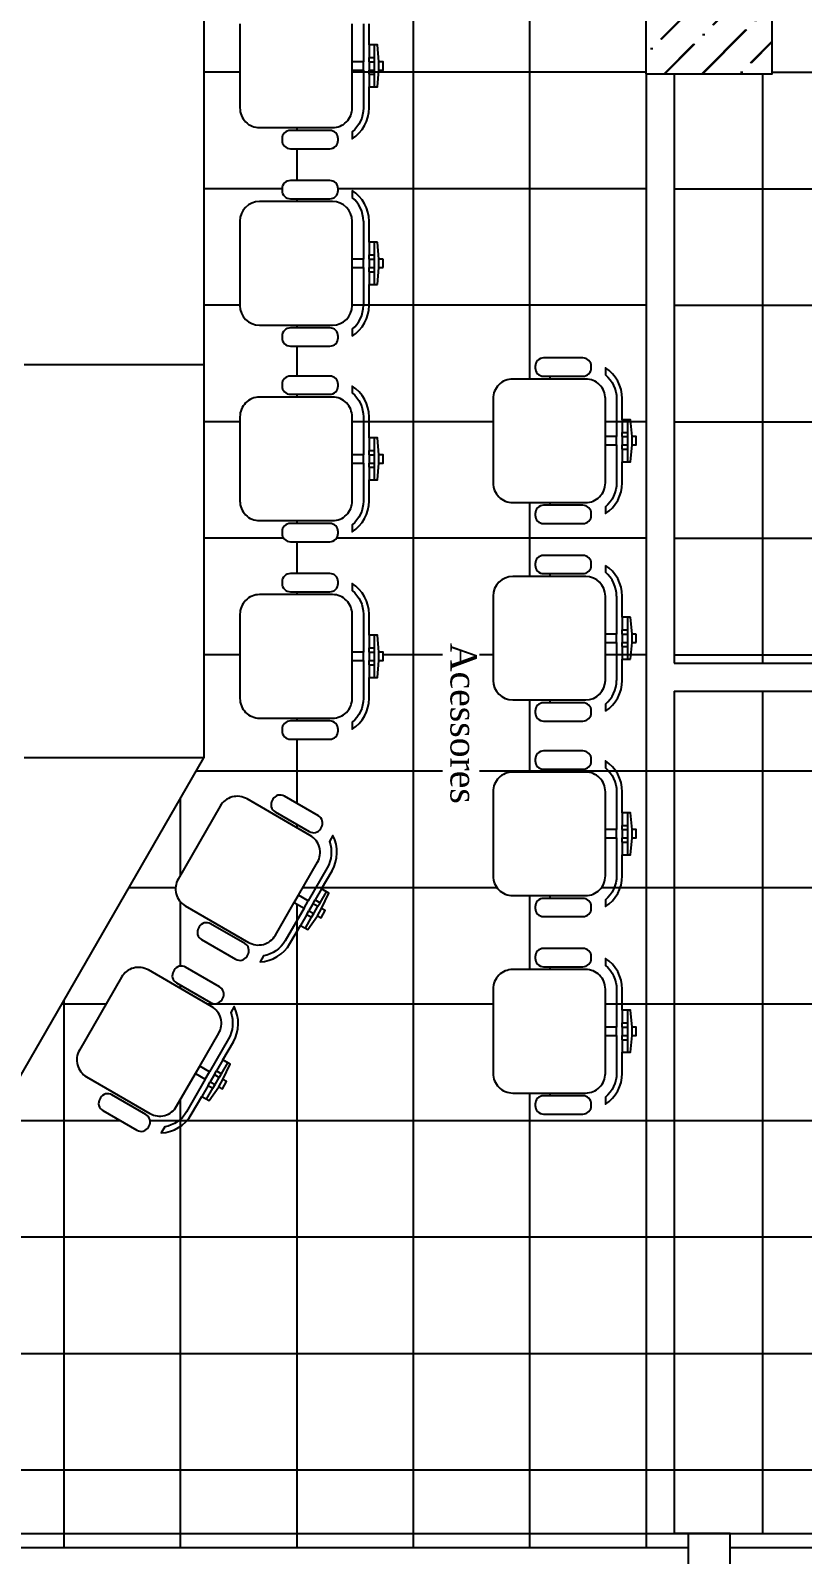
# Model space of a CAD drawing. Extents: x 97.2 to 178.4, y 268.6 to 301.5.
# Drawn here: x 133.76 to 136.51, y 271.95 to 277.38 of the extents above; entities that cross this region are included whole.
import ezdxf

# ---------------------------------------------------------------- set-up
doc = ezdxf.new("R2010")
doc.units = 0
doc.header["$MEASUREMENT"] = 0
for name, color, linetype in [('COTAS', 8, 'CONTINUOUS'), ('JANELA-ESQUADRIAS', 11, 'CONTINUOUS'), ('MOBIL', 7, 'CONTINUOUS'), ('MOBIL-I', 251, 'CONTINUOUS'), ('PAREDE-ALVENARIA', 7, 'CONTINUOUS'), ('PILAR', 5, 'CONTINUOUS'), ('PISOS', 9, 'CONTINUOUS'), ('VIDRO', 4, 'CONTINUOUS')]:
    doc.layers.add(name, color=color, linetype=linetype)
doc.styles.get("Standard").update_dxf_attribs({"font": 'arial.ttf'})

msp = doc.modelspace()

# ---------------------------------------------------------------- hatches: boundary and pattern name
at = {"layer": 'PILAR'}
h = msp.add_hatch(dxfattribs=at)
h.set_pattern_fill('ANSI36', color=256, scale=0.03, style=0)
h.set_pattern_definition([(45, (-0.95489, -10.47902), (0.05051394, 0.185217782), [0.238125, -0.047625, 0, -0.047625])])
h.paths.add_polyline_path([(135.9493, 277.6764), (135.9493, 277.2264), (136.3993, 277.2264), (136.3993, 277.6764)])
h = msp.add_hatch(dxfattribs=at)
h.set_pattern_fill('ANSI36', color=256, scale=0.03, style=0)
h.set_pattern_definition([(45, (-0.95177, -10.47902), (0.05051394, 0.185217782), [0.238125, -0.047625, 0, -0.047625])])
h.paths.add_polyline_path([(135.9524, 277.6764), (135.9524, 277.2264), (136.4024, 277.2264), (136.4024, 277.6764)])
h = msp.add_hatch(dxfattribs=at)
h.set_pattern_fill('ANSI36', color=256, scale=0.03, style=0)
h.set_pattern_definition([(45, (-0.95177, -10.47902), (0.05051394, 0.185217782), [0.238125, -0.047625, 0, -0.047625])])
h.paths.add_polyline_path([(135.9524, 277.6764), (135.9524, 277.2264), (136.4024, 277.2264), (136.4024, 277.6764)])

# ---------------------------------------------------------------- linework, layer by layer
at = {"layer": 'JANELA-ESQUADRIAS'}
for p, q in [((135.9532, 277.2264), (135.9532, 271.9764)), ((136.0532, 277.2264), (136.0532, 275.1264)), ((136.0532, 275.1264), (140.3243, 275.1264)), ((136.0532, 275.0264), (136.0532, 272.0264)), ((136.0532, 275.0264), (140.4243, 275.0264)), ((136.1024, 272.0264), (136.0532, 272.0264))]:
    msp.add_line(p, q, dxfattribs=at)
at = {"layer": 'MOBIL'}
for p, q in [((134.9659, 277.2692), (134.9659, 277.2842)), ((134.9659, 277.2842), (134.9859, 277.2842)), ((134.9659, 277.2692), (134.9859, 277.2692)), ((134.9659, 277.2242), (134.9659, 277.2392)), ((134.9659, 277.2392), (134.9859, 277.2392)), ((134.9659, 277.2242), (134.9859, 277.2242)), ((134.9859, 277.2242), (134.9859, 277.2392)), ((134.8359, 276.7708), (134.5759, 276.7708)), ((134.9059, 276.8103), (134.9059, 276.7856)), ((134.5059, 276.7008), (134.5059, 276.4008)), ((134.9059, 276.5658), (134.9059, 276.7008)), ((134.9459, 276.7008), (134.9459, 276.5658)), ((134.9659, 276.6258), (134.9659, 276.7008)), ((134.9959, 276.6258), (134.9659, 276.6258)), ((135.0009, 276.5658), (134.9959, 276.6258)), ((134.9459, 276.5658), (134.9059, 276.5658)), ((134.9659, 276.5658), (134.9659, 276.5808)), ((134.9659, 276.5808), (134.9859, 276.5808)), ((134.9659, 276.5658), (134.9859, 276.5658)), ((135.0159, 276.5658), (135.0009, 276.5658)), ((135.0159, 276.5358), (135.0159, 276.5658)), ((134.9059, 276.5358), (134.9459, 276.5358)), ((134.9059, 276.4008), (134.9059, 276.5358)), ((134.9459, 276.5358), (134.9459, 276.4008)), ((134.9659, 276.5208), (134.9659, 276.5358)), ((134.9659, 276.5358), (134.9859, 276.5358)), ((134.9659, 276.5208), (134.9859, 276.5208)), ((134.9859, 276.5208), (134.9859, 276.5358)), ((134.9959, 276.4758), (135.0009, 276.5358)), ((135.0009, 276.5358), (135.0159, 276.5358)), ((134.9659, 276.4758), (134.9959, 276.4758)), ((134.9659, 276.4008), (134.9659, 276.4758)), ((134.5759, 276.3308), (134.8359, 276.3308)), ((134.9059, 276.3159), (134.9059, 276.2912)), ((135.8679, 275.9488), (135.8879, 275.9488)), ((135.8679, 275.9338), (135.8679, 275.9488)), ((135.8679, 275.9338), (135.8879, 275.9338)), ((135.8679, 275.9038), (135.8879, 275.9038)), ((135.8679, 275.8888), (135.8679, 275.9038)), ((135.8879, 275.8888), (135.8879, 275.9038)), ((134.9659, 275.8692), (134.9659, 275.8842)), ((134.9659, 275.8842), (134.9859, 275.8842)), ((134.9659, 275.8692), (134.9859, 275.8692)), ((135.8679, 275.8888), (135.8879, 275.8888)), ((134.9659, 275.8242), (134.9659, 275.8392)), ((134.9659, 275.8392), (134.9859, 275.8392)), ((134.9659, 275.8242), (134.9859, 275.8242)), ((134.9859, 275.8242), (134.9859, 275.8392)), ((135.8079, 275.4749), (135.8079, 275.4502)), ((135.7379, 275.4354), (135.4779, 275.4354)), ((135.4079, 275.3654), (135.4079, 275.0654)), ((135.8079, 275.2304), (135.8079, 275.3654)), ((135.8479, 275.3654), (135.8479, 275.2304)), ((135.8679, 275.2904), (135.8679, 275.3654)), ((135.8979, 275.2904), (135.8679, 275.2904)), ((135.8679, 275.2454), (135.8879, 275.2454)), ((135.8679, 275.2304), (135.8679, 275.2454)), ((135.9029, 275.2304), (135.8979, 275.2904)), ((135.8479, 275.2304), (135.8079, 275.2304)), ((135.8079, 275.0654), (135.8079, 275.2004)), ((135.8079, 275.2004), (135.8479, 275.2004)), ((135.8479, 275.2004), (135.8479, 275.0654)), ((135.8679, 275.2304), (135.8879, 275.2304)), ((135.8679, 275.2004), (135.8879, 275.2004)), ((135.8679, 275.1854), (135.8679, 275.2004)), ((135.8879, 275.1854), (135.8879, 275.2004)), ((135.8979, 275.1404), (135.9029, 275.2004)), ((135.9179, 275.2304), (135.9029, 275.2304)), ((135.9029, 275.2004), (135.9179, 275.2004)), ((135.9179, 275.2004), (135.9179, 275.2304)), ((134.9659, 275.1658), (134.9659, 275.1808)), ((134.9659, 275.1808), (134.9859, 275.1808)), ((134.9659, 275.1658), (134.9859, 275.1658)), ((134.9659, 275.1208), (134.9659, 275.1358)), ((134.9659, 275.1358), (134.9859, 275.1358)), ((134.9859, 275.1208), (134.9859, 275.1358)), ((135.8679, 275.1854), (135.8879, 275.1854)), ((135.8679, 275.0654), (135.8679, 275.1404)), ((135.8679, 275.1404), (135.8979, 275.1404)), ((134.9659, 275.1208), (134.9859, 275.1208)), ((135.4779, 274.9954), (135.7379, 274.9954)), ((135.8079, 274.9805), (135.8079, 274.9558)), ((135.8679, 274.5488), (135.8879, 274.5488)), ((135.8679, 274.5338), (135.8679, 274.5488)), ((135.8679, 274.5338), (135.8879, 274.5338)), ((135.8679, 274.5038), (135.8879, 274.5038)), ((135.8679, 274.4888), (135.8679, 274.5038)), ((135.8679, 274.4888), (135.8879, 274.4888)), ((135.8879, 274.4888), (135.8879, 274.5038)), ((134.7667, 274.2704), (134.7742, 274.2834)), ((134.7667, 274.2704), (134.784, 274.2604)), ((134.7742, 274.2834), (134.7915, 274.2734)), ((134.7442, 274.2314), (134.7517, 274.2444)), ((134.7442, 274.2314), (134.7615, 274.2214)), ((134.7517, 274.2444), (134.769, 274.2344)), ((134.7615, 274.2214), (134.769, 274.2344)), ((135.8679, 273.8454), (135.8879, 273.8454)), ((135.8679, 273.8304), (135.8679, 273.8454)), ((135.8679, 273.8304), (135.8879, 273.8304)), ((135.8679, 273.8004), (135.8879, 273.8004)), ((135.8679, 273.7854), (135.8679, 273.8004)), ((135.8679, 273.7854), (135.8879, 273.7854)), ((135.8879, 273.7854), (135.8879, 273.8004)), ((134.415, 273.6612), (134.4225, 273.6742)), ((134.4225, 273.6742), (134.4398, 273.6642)), ((134.3925, 273.6222), (134.4, 273.6352)), ((134.3925, 273.6222), (134.4098, 273.6122)), ((134.4, 273.6352), (134.4173, 273.6252)), ((134.4098, 273.6122), (134.4173, 273.6252)), ((134.415, 273.6612), (134.4323, 273.6512))]:
    msp.add_line(p, q, dxfattribs=at)
for points in [[(134.5059, 277.4042), (134.5059, 277.1042, 0.414214), (134.5759, 277.0342), (134.8359, 277.0342, 0.414214), (134.9059, 277.1042), (134.9059, 277.2392), (134.9459, 277.2392), (134.9459, 277.1042, -0.223888), (134.9059, 277.0193), (134.9059, 276.9946, 0.255924), (134.9659, 277.1042), (134.9659, 277.1792), (134.9959, 277.1792), (135.0009, 277.2392), (135.0159, 277.2392), (135.0159, 277.2692), (135.0009, 277.2692), (134.9959, 277.3292), (134.9659, 277.3292), (134.9659, 277.4042, 0.255924)], [(134.9459, 277.4042), (134.9459, 277.2692), (134.9059, 277.2692), (134.9059, 277.4042, 0.414214)]]:
    msp.add_lwpolyline(points, format="xyb", dxfattribs=at)
for points in [[(134.9859, 277.2692), (134.9859, 277.2842)], [(134.9859, 276.5658), (134.9859, 276.5808)], [(135.8879, 275.9338), (135.8879, 275.9488)], [(134.9859, 275.8692), (134.9859, 275.8842)], [(135.8879, 275.2304), (135.8879, 275.2454)], [(134.9859, 275.1658), (134.9859, 275.1808)], [(135.8879, 274.5338), (135.8879, 274.5488)], [(134.784, 274.2604), (134.7915, 274.2734)], [(135.8879, 273.8304), (135.8879, 273.8454)], [(134.4323, 273.6512), (134.4398, 273.6642)]]:
    msp.add_lwpolyline(points, dxfattribs=at)
for points in [[(134.8259, 277.0242), (134.6859, 277.0242, 0.414214), (134.6559, 276.9942), (134.6559, 276.9892, 0.414214), (134.6859, 276.9592), (134.8259, 276.9592, 0.414214), (134.8559, 276.9892), (134.8559, 276.9942, 0.414214)], [(134.8559, 276.8108), (134.8559, 276.8158, 0.414214), (134.8259, 276.8458), (134.6859, 276.8458, 0.414214), (134.6559, 276.8158), (134.6559, 276.8108, 0.414214), (134.6859, 276.7808), (134.8259, 276.7808, 0.414214)], [(134.8259, 276.3208), (134.6859, 276.3208, 0.414214), (134.6559, 276.2908), (134.6559, 276.2858, 0.414214), (134.6859, 276.2558), (134.8259, 276.2558, 0.414214), (134.8559, 276.2858), (134.8559, 276.2908, 0.414214)], [(135.8079, 275.9338), (135.8079, 276.0688, 0.414214), (135.7379, 276.1388), (135.4779, 276.1388, 0.414214), (135.4079, 276.0688), (135.4079, 275.7688, 0.414214), (135.4779, 275.6988), (135.7379, 275.6988, 0.414214), (135.8079, 275.7688), (135.8079, 275.9038), (135.8479, 275.9038), (135.8479, 275.7688, -0.223888), (135.8079, 275.6839), (135.8079, 275.6592, 0.255924), (135.8679, 275.7688), (135.8679, 275.8438), (135.8979, 275.8438), (135.9029, 275.9038), (135.9179, 275.9038), (135.9179, 275.9338), (135.9029, 275.9338), (135.8979, 275.9938), (135.8679, 275.9938), (135.8679, 276.0688, 0.255924), (135.8079, 276.1783), (135.8079, 276.1536, -0.223888), (135.8479, 276.0688), (135.8479, 275.9338)], [(135.7579, 276.1788), (135.7579, 276.1838, 0.414214), (135.7279, 276.2138), (135.5879, 276.2138, 0.414214), (135.5579, 276.1838), (135.5579, 276.1788, 0.414214), (135.5879, 276.1488), (135.7279, 276.1488, 0.414214)], [(134.9059, 275.8692), (134.9059, 276.0042, 0.414214), (134.8359, 276.0742), (134.5759, 276.0742, 0.414214), (134.5059, 276.0042), (134.5059, 275.7042, 0.414214), (134.5759, 275.6342), (134.8359, 275.6342, 0.414214), (134.9059, 275.7042), (134.9059, 275.8392), (134.9459, 275.8392), (134.9459, 275.7042, -0.223888), (134.9059, 275.6193), (134.9059, 275.5946, 0.255924), (134.9659, 275.7042), (134.9659, 275.7792), (134.9959, 275.7792), (135.0009, 275.8392), (135.0159, 275.8392), (135.0159, 275.8692), (135.0009, 275.8692), (134.9959, 275.9292), (134.9659, 275.9292), (134.9659, 276.0042, 0.255924), (134.9059, 276.1137), (134.9059, 276.089, -0.223888), (134.9459, 276.0042), (134.9459, 275.8692)], [(134.8559, 276.1142), (134.8559, 276.1192, 0.414214), (134.8259, 276.1492), (134.6859, 276.1492, 0.414214), (134.6559, 276.1192), (134.6559, 276.1142, 0.414214), (134.6859, 276.0842), (134.8259, 276.0842, 0.414214)], [(135.7279, 275.6888), (135.5879, 275.6888, 0.414214), (135.5579, 275.6588), (135.5579, 275.6538, 0.414214), (135.5879, 275.6238), (135.7279, 275.6238, 0.414214), (135.7579, 275.6538), (135.7579, 275.6588, 0.414214)], [(134.8259, 275.6242), (134.6859, 275.6242, 0.414214), (134.6559, 275.5942), (134.6559, 275.5892, 0.414214), (134.6859, 275.5592), (134.8259, 275.5592, 0.414214), (134.8559, 275.5892), (134.8559, 275.5942, 0.414214)], [(135.7579, 275.4754), (135.7579, 275.4804, 0.414214), (135.7279, 275.5104), (135.5879, 275.5104, 0.414214), (135.5579, 275.4804), (135.5579, 275.4754, 0.414214), (135.5879, 275.4454), (135.7279, 275.4454, 0.414214)], [(134.9059, 275.1658), (134.9059, 275.3008, 0.414214), (134.8359, 275.3708), (134.5759, 275.3708, 0.414214), (134.5059, 275.3008), (134.5059, 275.0008, 0.414214), (134.5759, 274.9308), (134.8359, 274.9308, 0.414214), (134.9059, 275.0008), (134.9059, 275.1358), (134.9459, 275.1358), (134.9459, 275.0008, -0.223888), (134.9059, 274.9159), (134.9059, 274.8912, 0.255924), (134.9659, 275.0008), (134.9659, 275.0758), (134.9959, 275.0758), (135.0009, 275.1358), (135.0159, 275.1358), (135.0159, 275.1658), (135.0009, 275.1658), (134.9959, 275.2258), (134.9659, 275.2258), (134.9659, 275.3008, 0.255924), (134.9059, 275.4103), (134.9059, 275.3856, -0.223888), (134.9459, 275.3008), (134.9459, 275.1658)], [(134.8559, 275.4108), (134.8559, 275.4158, 0.414214), (134.8259, 275.4458), (134.6859, 275.4458, 0.414214), (134.6559, 275.4158), (134.6559, 275.4108, 0.414214), (134.6859, 275.3808), (134.8259, 275.3808, 0.414214)], [(135.7279, 274.9854), (135.5879, 274.9854, 0.414214), (135.5579, 274.9554), (135.5579, 274.9504, 0.414214), (135.5879, 274.9204), (135.7279, 274.9204, 0.414214), (135.7579, 274.9504), (135.7579, 274.9554, 0.414214)], [(134.8259, 274.9208), (134.6859, 274.9208, 0.414214), (134.6559, 274.8908), (134.6559, 274.8858, 0.414214), (134.6859, 274.8558), (134.8259, 274.8558, 0.414214), (134.8559, 274.8858), (134.8559, 274.8908, 0.414214)], [(135.7579, 274.7788), (135.7579, 274.7838, 0.414214), (135.7279, 274.8138), (135.5879, 274.8138, 0.414214), (135.5579, 274.7838), (135.5579, 274.7788, 0.414214), (135.5879, 274.7488), (135.7279, 274.7488, 0.414214)], [(135.8079, 274.5338), (135.8079, 274.6688, 0.414214), (135.7379, 274.7388), (135.4779, 274.7388, 0.414214), (135.4079, 274.6688), (135.4079, 274.3688, 0.414214), (135.4779, 274.2988), (135.7379, 274.2988, 0.414214), (135.8079, 274.3688), (135.8079, 274.5038), (135.8479, 274.5038), (135.8479, 274.3688, -0.223888), (135.8079, 274.2839), (135.8079, 274.2592, 0.255924), (135.8679, 274.3688), (135.8679, 274.4438), (135.8979, 274.4438), (135.9029, 274.5038), (135.9179, 274.5038), (135.9179, 274.5338), (135.9029, 274.5338), (135.8979, 274.5938), (135.8679, 274.5938), (135.8679, 274.6688, 0.255924), (135.8079, 274.7783), (135.8079, 274.7536, -0.223888), (135.8479, 274.6688), (135.8479, 274.5338)], [(134.7147, 274.3004), (134.7822, 274.4173, 0.414214), (134.7566, 274.5129), (134.5314, 274.6429, 0.414214), (134.4358, 274.6173), (134.2858, 274.3575, 0.414214), (134.3114, 274.2619), (134.5366, 274.1319, 0.414214), (134.6322, 274.1575), (134.6997, 274.2744), (134.7344, 274.2544), (134.6669, 274.1375, -0.223888), (134.5898, 274.084), (134.5775, 274.0626, 0.255924), (134.6842, 274.1275), (134.7217, 274.1924), (134.7477, 274.1774), (134.782, 274.2269), (134.795, 274.2194), (134.81, 274.2454), (134.797, 274.2529), (134.8227, 274.3073), (134.7967, 274.3223), (134.8342, 274.3873, 0.255924), (134.837, 274.5122), (134.8247, 274.4908, -0.223888), (134.8169, 274.3973), (134.7494, 274.2804)], [(134.7939, 274.5375), (134.7964, 274.5419, 0.414214), (134.7854, 274.5829), (134.6642, 274.6529, 0.414214), (134.6232, 274.6419), (134.6207, 274.6375, 0.414214), (134.6317, 274.5966), (134.7529, 274.5266, 0.414214)], [(135.7279, 274.2888), (135.5879, 274.2888, 0.414214), (135.5579, 274.2588), (135.5579, 274.2538, 0.414214), (135.5879, 274.2238), (135.7279, 274.2238, 0.414214), (135.7579, 274.2538), (135.7579, 274.2588, 0.414214)], [(134.5229, 274.1282), (134.4017, 274.1982, 0.414214), (134.3607, 274.1872), (134.3582, 274.1829, 0.414214), (134.3692, 274.1419), (134.4904, 274.0719, 0.414214), (134.5314, 274.0829), (134.5339, 274.0872, 0.414214)], [(135.7579, 274.0754), (135.7579, 274.0804, 0.414214), (135.7279, 274.1104), (135.5879, 274.1104, 0.414214), (135.5579, 274.0804), (135.5579, 274.0754, 0.414214), (135.5879, 274.0454), (135.7279, 274.0454, 0.414214)], [(135.8079, 273.8304), (135.8079, 273.9654, 0.414214), (135.7379, 274.0354), (135.4779, 274.0354, 0.414214), (135.4079, 273.9654), (135.4079, 273.6654, 0.414214), (135.4779, 273.5954), (135.7379, 273.5954, 0.414214), (135.8079, 273.6654), (135.8079, 273.8004), (135.8479, 273.8004), (135.8479, 273.6654, -0.223888), (135.8079, 273.5805), (135.8079, 273.5558, 0.255924), (135.8679, 273.6654), (135.8679, 273.7404), (135.8979, 273.7404), (135.9029, 273.8004), (135.9179, 273.8004), (135.9179, 273.8304), (135.9029, 273.8304), (135.8979, 273.8904), (135.8679, 273.8904), (135.8679, 273.9654, 0.255924), (135.8079, 274.0749), (135.8079, 274.0502, -0.223888), (135.8479, 273.9654), (135.8479, 273.8304)], [(134.363, 273.6912), (134.4305, 273.8081, 0.414214), (134.4049, 273.9037), (134.1797, 274.0337, 0.414214), (134.0841, 274.0081), (133.9341, 273.7483, 0.414214), (133.9597, 273.6527), (134.1849, 273.5227, 0.414214), (134.2805, 273.5483), (134.348, 273.6652), (134.3827, 273.6452), (134.3152, 273.5283, -0.223888), (134.2381, 273.4748), (134.2258, 273.4534, 0.255924), (134.3325, 273.5183), (134.37, 273.5833), (134.396, 273.5683), (134.4303, 273.6177), (134.4433, 273.6102), (134.4583, 273.6362), (134.4453, 273.6437), (134.471, 273.6982), (134.445, 273.7132), (134.4825, 273.7781, 0.255924), (134.4853, 273.903), (134.473, 273.8816, -0.223888), (134.4652, 273.7881), (134.3977, 273.6712)], [(134.4422, 273.9284), (134.4447, 273.9327, 0.414214), (134.4337, 273.9737), (134.3125, 274.0437, 0.414214), (134.2715, 274.0327), (134.269, 274.0284, 0.414214), (134.28, 273.9874), (134.4012, 273.9174, 0.414214)], [(134.1712, 273.519), (134.05, 273.589, 0.414214), (134.009, 273.5781), (134.0065, 273.5737, 0.414214), (134.0175, 273.5327), (134.1387, 273.4627, 0.414214), (134.1797, 273.4737), (134.1822, 273.4781, 0.414214)], [(135.7279, 273.5854), (135.5879, 273.5854, 0.414214), (135.5579, 273.5554), (135.5579, 273.5504, 0.414214), (135.5879, 273.5204), (135.7279, 273.5204, 0.414214), (135.7579, 273.5504), (135.7579, 273.5554, 0.414214)]]:
    msp.add_lwpolyline(points, format="xyb", close=True, dxfattribs=at)
for centre, radius, start, end in [((134.5759, 276.7008), 0.07, 90, 180), ((134.8359, 276.7008), 0.07, 0, 90), ((134.8359, 276.7008), 0.13, 360, 57.421), ((134.8359, 276.7008), 0.11, 360, 50.4788), ((134.5759, 276.4008), 0.07, 180, 270), ((134.8359, 276.4008), 0.07, 270, 360), ((134.8359, 276.4008), 0.13, 302.579, 0), ((134.8359, 276.4008), 0.11, 309.5212, 0), ((135.7379, 275.3654), 0.13, 360, 57.421), ((135.4779, 275.3654), 0.07, 90, 180), ((135.7379, 275.3654), 0.07, 0, 90), ((135.7379, 275.3654), 0.11, 360, 50.4788), ((135.4779, 275.0654), 0.07, 180, 270), ((135.7379, 275.0654), 0.07, 270, 360), ((135.7379, 275.0654), 0.11, 309.5212, 0), ((135.7379, 275.0654), 0.13, 302.579, 0)]:
    msp.add_arc(centre, radius, start, end, dxfattribs=at)
at = {"layer": 'MOBIL-I'}
for p, q in [((134.3773, 277.5889), (134.3773, 276.1889)), ((135.0009, 277.2392), (135.0009, 277.2692)), ((135.0009, 276.5358), (135.0009, 276.5658)), ((134.3773, 276.1889), (133.7373, 276.1889)), ((134.3773, 276.1889), (133.7773, 276.1889)), ((134.3773, 276.1889), (134.3773, 274.7889)), ((135.9029, 275.9038), (135.9029, 275.9338)), ((135.0009, 275.8392), (135.0009, 275.8692)), ((135.9029, 275.2004), (135.9029, 275.2304)), ((135.0009, 275.1358), (135.0009, 275.1658)), ((133.6773, 273.5764), (134.3773, 274.7889)), ((134.3773, 274.7889), (133.7373, 274.7889)), ((134.3773, 274.7889), (133.7373, 274.7889)), ((135.9029, 274.5038), (135.9029, 274.5338)), ((134.782, 274.2269), (134.797, 274.2529)), ((135.9029, 273.8004), (135.9029, 273.8304)), ((134.4303, 273.6177), (134.4453, 273.6437))]:
    msp.add_line(p, q, dxfattribs=at)
for points in [[(134.9659, 277.3292), (134.9659, 277.2842, -0.255924)], [(134.9059, 277.2392), (134.9059, 277.2692, 0.414214)], [(134.9459, 277.2392), (134.9459, 277.2692, 0.223888)], [(134.9659, 277.2692), (134.9659, 277.2392, -0.255924)], [(134.9659, 277.2242), (134.9659, 277.1792, -0.255924)], [(134.9659, 276.6258), (134.9659, 276.5808, -0.255924)], [(134.9059, 276.5358), (134.9059, 276.5658, 0.414214)], [(134.9459, 276.5358), (134.9459, 276.5658, 0.223888)], [(134.9659, 276.5658), (134.9659, 276.5358, -0.255924)], [(134.9659, 276.5208), (134.9659, 276.4758, -0.255924)], [(135.8679, 275.9938), (135.8679, 275.9488, -0.255924)], [(134.9659, 275.9292), (134.9659, 275.8842, -0.255924)], [(135.8079, 275.9038), (135.8079, 275.9338, 0.414214)], [(135.8479, 275.9038), (135.8479, 275.9338, 0.223888)], [(135.8679, 275.9338), (135.8679, 275.9038, -0.255924)], [(134.9059, 275.8392), (134.9059, 275.8692, 0.414214)], [(134.9459, 275.8392), (134.9459, 275.8692, 0.223888)], [(134.9659, 275.8692), (134.9659, 275.8392, -0.255924)], [(135.8679, 275.8888), (135.8679, 275.8438, -0.255924)], [(134.9659, 275.8242), (134.9659, 275.7792, -0.255924)], [(135.8679, 275.2904), (135.8679, 275.2454, -0.255924)], [(134.9659, 275.2258), (134.9659, 275.1808, -0.255924)], [(135.8079, 275.2004), (135.8079, 275.2304, 0.414214)], [(135.8479, 275.2004), (135.8479, 275.2304, 0.223888)], [(135.8679, 275.2304), (135.8679, 275.2004, -0.255924)], [(134.9059, 275.1358), (134.9059, 275.1658, 0.414214)], [(134.9459, 275.1358), (134.9459, 275.1658, 0.223888)], [(134.9659, 275.1658), (134.9659, 275.1358, -0.255924)], [(135.8679, 275.1854), (135.8679, 275.1404, -0.255924)], [(134.9659, 275.1208), (134.9659, 275.0758, -0.255924)], [(135.8679, 274.5938), (135.8679, 274.5488, -0.255924)], [(135.8079, 274.5038), (135.8079, 274.5338, 0.414214)], [(135.8479, 274.5038), (135.8479, 274.5338, 0.223888)], [(135.8679, 274.5338), (135.8679, 274.5038, -0.255924)], [(135.8679, 274.4888), (135.8679, 274.4438, -0.255924)], [(134.7967, 274.3223), (134.7742, 274.2834, -0.255924)], [(134.6997, 274.2744), (134.7147, 274.3004, 0.414214)], [(134.7344, 274.2544), (134.7494, 274.2804, 0.223888)], [(134.7667, 274.2704), (134.7517, 274.2444, -0.255924)], [(134.7442, 274.2314), (134.7217, 274.1924, -0.255924)], [(135.8679, 273.8904), (135.8679, 273.8454, -0.255924)], [(135.8079, 273.8004), (135.8079, 273.8304, 0.414214)], [(135.8479, 273.8004), (135.8479, 273.8304, 0.223888)], [(135.8679, 273.8304), (135.8679, 273.8004, -0.255924)], [(135.8679, 273.7854), (135.8679, 273.7404, -0.255924)], [(134.348, 273.6652), (134.363, 273.6912, 0.414214)], [(134.3827, 273.6452), (134.3977, 273.6712, 0.223888)], [(134.445, 273.7132), (134.4225, 273.6742, -0.255924)], [(134.3925, 273.6222), (134.37, 273.5833, -0.255924)], [(134.415, 273.6612), (134.4, 273.6352, -0.255924)]]:
    msp.add_lwpolyline(points, format="xyb", dxfattribs=at)
for points in [[(134.9859, 277.2842), (134.9859, 277.3292)], [(134.9859, 277.2392), (134.9859, 277.2692)], [(134.9859, 277.1792), (134.9859, 277.2242)], [(134.9859, 276.5808), (134.9859, 276.6258)], [(134.9859, 276.5358), (134.9859, 276.5658)], [(134.9859, 276.4758), (134.9859, 276.5208)], [(135.8879, 275.9488), (135.8879, 275.9938)], [(134.9859, 275.8842), (134.9859, 275.9292)], [(135.8879, 275.9038), (135.8879, 275.9338)], [(134.9859, 275.8392), (134.9859, 275.8692)], [(135.8879, 275.8438), (135.8879, 275.8888)], [(134.9859, 275.7792), (134.9859, 275.8242)], [(135.8879, 275.2454), (135.8879, 275.2904)], [(134.9859, 275.1808), (134.9859, 275.2258)], [(135.8879, 275.2004), (135.8879, 275.2304)], [(134.9859, 275.1358), (134.9859, 275.1658)], [(135.8879, 275.1404), (135.8879, 275.1854)], [(134.9859, 275.0758), (134.9859, 275.1208)], [(135.8879, 274.5488), (135.8879, 274.5938)], [(135.8879, 274.5038), (135.8879, 274.5338)], [(135.8879, 274.4438), (135.8879, 274.4888)], [(134.7915, 274.2734), (134.814, 274.3123)], [(134.739, 274.1824), (134.7615, 274.2214)], [(134.769, 274.2344), (134.784, 274.2604)], [(135.8879, 273.8454), (135.8879, 273.8904)], [(135.8879, 273.8004), (135.8879, 273.8304)], [(135.8879, 273.7404), (135.8879, 273.7854)], [(134.4398, 273.6642), (134.4623, 273.7032)], [(134.4173, 273.6252), (134.4323, 273.6512)], [(134.3873, 273.5733), (134.4098, 273.6122)]]:
    msp.add_lwpolyline(points, dxfattribs=at)
at = {"layer": 'PAREDE-ALVENARIA'}
msp.add_line((129.6024, 272.0264), (149.1024, 272.0264), dxfattribs=at)
msp.add_line((129.6024, 272.0264), (149.1024, 272.0264), dxfattribs=at)
msp.add_lwpolyline([(136.1024, 271.3264), (136.2524, 271.3264), (136.2524, 272.0264), (136.1024, 272.0264)], close=True, dxfattribs=at)
msp.add_lwpolyline([(136.1024, 271.3264), (136.2524, 271.3264), (136.2524, 272.0264), (136.1024, 272.0264)], close=True, dxfattribs=at)
msp.add_lwpolyline([(136.1024, 271.3264), (136.2524, 271.3264), (136.2524, 272.0264), (136.1024, 272.0264)], close=True, dxfattribs=at)
msp.add_lwpolyline([(136.1024, 271.3264), (136.2524, 271.3264), (136.2524, 272.0264), (136.1024, 272.0264)], close=True, dxfattribs=at)
at = {"layer": 'PILAR'}
msp.add_lwpolyline([(135.9524, 277.2264), (136.4024, 277.2264), (136.4024, 277.6764), (135.9524, 277.6764)], close=True, dxfattribs=at)
msp.add_lwpolyline([(135.9524, 277.2264), (136.4024, 277.2264), (136.4024, 277.6764), (135.9524, 277.6764)], close=True, dxfattribs=at)
at = {"layer": 'PISOS'}
for p, q in [((135.5382, 282.6264), (135.5382, 276.1388)), ((135.1232, 282.3824), (135.1232, 271.9764)), ((134.5059, 277.2314), (134.3773, 277.2314)), ((135.9532, 277.2314), (134.9059, 277.2314)), ((136.3682, 277.2264), (136.3682, 275.1264)), ((136.3993, 277.2314), (137.9884, 277.2314)), ((134.7082, 277.0342), (134.7082, 277.0242)), ((134.7082, 276.9592), (134.7082, 276.8458)), ((134.6559, 276.8164), (134.3773, 276.8164)), ((134.7082, 276.7808), (134.7082, 276.7708)), ((135.9532, 276.8164), (134.8559, 276.8164)), ((136.0532, 276.8164), (137.9884, 276.8164)), ((134.5059, 276.4014), (134.3773, 276.4014)), ((135.9532, 276.4014), (134.9059, 276.4014)), ((136.0532, 276.4014), (137.9884, 276.4014)), ((134.7082, 276.3308), (134.7082, 276.3208)), ((134.7082, 276.2558), (134.7082, 276.1492)), ((135.6102, 276.1488), (135.6102, 276.1388)), ((134.7082, 276.0842), (134.7082, 276.0742)), ((134.5059, 275.9864), (134.3773, 275.9864)), ((135.4079, 275.9864), (134.9059, 275.9864)), ((135.9532, 275.9864), (135.8079, 275.9864)), ((136.0532, 275.9864), (137.9884, 275.9864)), ((135.5382, 275.6988), (135.5382, 275.4354)), ((135.6102, 275.6988), (135.6102, 275.6888)), ((134.7082, 275.6342), (134.7082, 275.6242)), ((134.6617, 275.5714), (134.3773, 275.5714)), ((135.9532, 275.5714), (134.85, 275.5714)), ((136.0532, 275.5714), (140.3243, 275.5714)), ((134.7082, 275.5592), (134.7082, 275.4458)), ((135.6102, 275.4454), (135.6102, 275.4354)), ((134.7082, 275.3808), (134.7082, 275.3708)), ((134.5059, 275.1564), (134.3773, 275.1564)), ((135.2271, 275.1564), (135.0159, 275.1564)), ((135.4079, 275.1564), (135.3597, 275.1564)), ((135.9532, 275.1564), (135.8079, 275.1564)), ((136.0532, 275.1564), (140.3243, 275.1564)), ((135.5382, 274.9954), (135.5382, 274.7388)), ((135.6102, 274.9954), (135.6102, 274.9854)), ((136.3682, 275.0264), (136.3682, 272.0264)), ((134.7082, 274.9308), (134.7082, 274.9208)), ((134.7082, 274.8558), (134.7082, 274.6275)), ((135.2271, 274.7414), (134.3499, 274.7414)), ((140.3243, 274.7414), (135.3597, 274.7414)), ((135.6102, 274.7488), (135.6102, 274.7388)), ((134.2932, 274.6433), (134.2932, 274.3702)), ((134.7082, 274.5524), (134.7082, 274.5409)), ((134.2766, 274.3264), (134.1103, 274.3264)), ((135.4221, 274.3264), (134.7298, 274.3264)), ((140.3243, 274.3264), (135.7936, 274.3264)), ((134.2932, 274.2771), (134.2932, 274.0474)), ((134.7082, 274.2695), (134.7082, 271.9764)), ((135.5382, 274.2988), (135.5382, 274.0354)), ((135.6102, 274.2988), (135.6102, 274.2888)), ((135.6102, 274.0454), (135.6102, 274.0354)), ((134.2932, 273.9798), (134.2932, 273.9682)), ((134.0283, 273.9114), (133.8707, 273.9114)), ((133.8782, 273.9244), (133.8782, 271.9764)), ((135.4079, 273.9114), (134.3916, 273.9114)), ((140.3243, 273.9114), (135.8079, 273.9114)), ((134.2932, 273.5702), (134.2932, 271.9764)), ((135.5382, 273.5954), (135.5382, 271.9764)), ((135.6102, 273.5954), (135.6102, 273.5854)), ((134.0804, 273.4964), (129.7524, 273.4964)), ((140.3243, 273.4964), (134.1861, 273.4964)), ((140.3243, 273.0814), (129.7524, 273.0814)), ((140.3243, 272.6664), (129.7524, 272.6664)), ((140.3243, 272.2514), (129.7524, 272.2514))]:
    msp.add_line(p, q, dxfattribs=at)
at = {"layer": 'VIDRO'}
for p, q in [((129.7524, 271.9764), (136.1024, 271.9764)), ((129.7524, 271.9764), (136.1024, 271.9764)), ((129.7524, 271.9764), (136.1024, 271.9764)), ((129.7524, 271.9764), (136.1024, 271.9764)), ((136.2524, 271.9764), (142.6024, 271.9764)), ((136.2524, 271.9764), (142.6024, 271.9764))]:
    msp.add_line(p, q, dxfattribs=at)

# ---------------------------------------------------------------- texts
at = {"layer": 'COTAS', "insert": (135.3497, 275.1988), "char_height": 0.0936, "width": 1.0639, "attachment_point": 1, "rotation": 270}
msp.add_mtext('{\\fTimes New Roman|b0|i0|c0|p18;Acessores}', dxfattribs=at)

doc.saveas('drawing.dxf')
